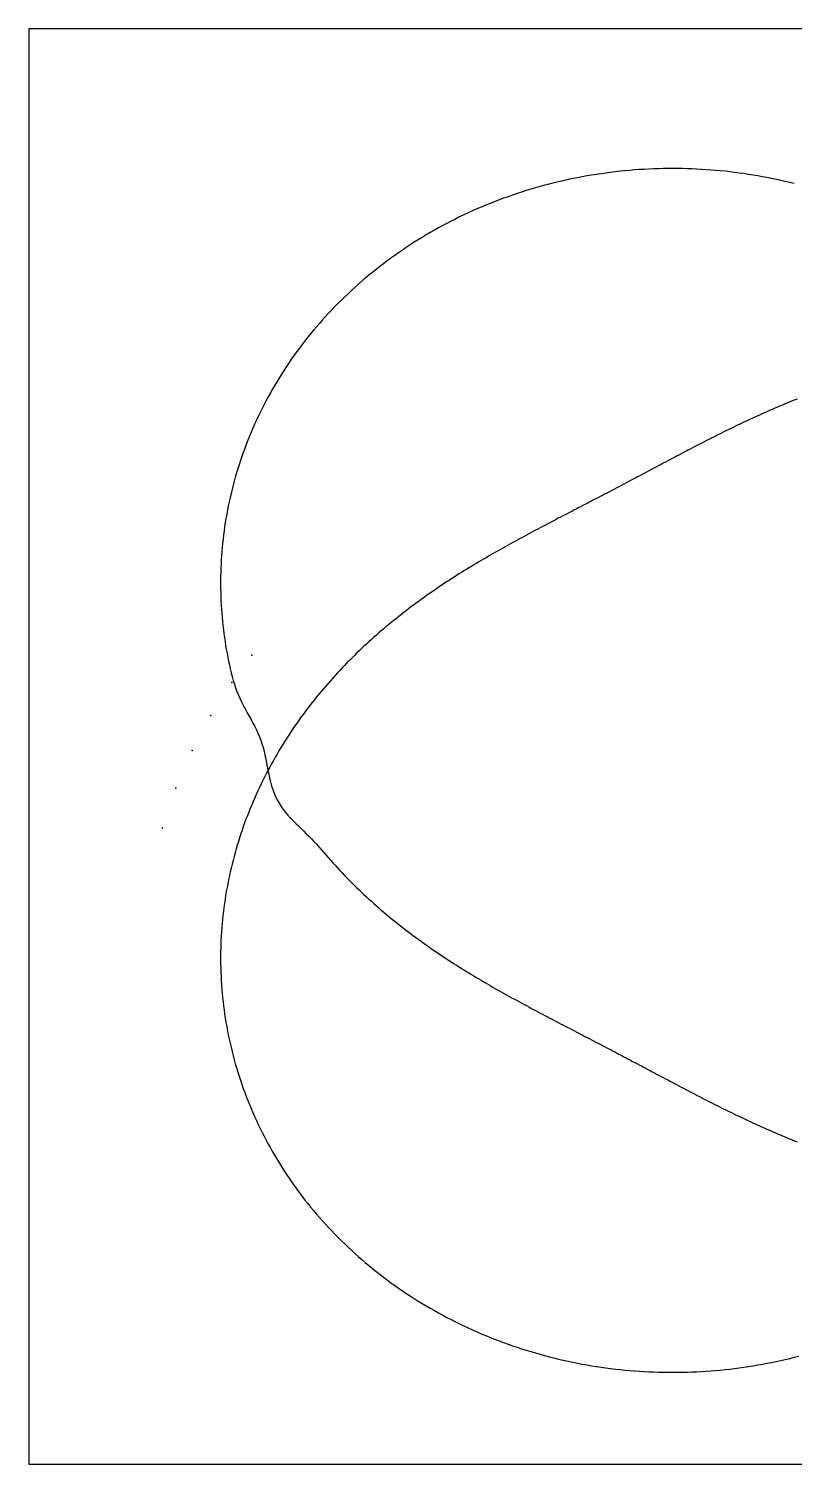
# Model space of a CAD drawing. Header units: millimetres. Extents: x 180000 to 500000, y 0 to 300000.
# Drawn here: x 180000 to 340000, y 0 to 300000 of the extents above; entities that cross this region are included whole.
import ezdxf

# ---------------------------------------------------------------- set-up
doc = ezdxf.new("R2010")
doc.units = ezdxf.units.MM
for name, color, linetype in [('CVS2_GUIDES', 2, 'Continuous'), ('FLOOR', 8, 'Continuous'), ('LOWER', 4, 'Continuous'), ('MIDDLE', 30, 'Continuous'), ('UPPER', 3, 'Continuous')]:
    doc.layers.add(name, color=color, linetype=linetype)

msp = doc.modelspace()

# ---------------------------------------------------------------- linework, layer by layer
at = {"layer": 'CVS2_GUIDES'}
for p in [(226660, 169070, 450), (222470, 163384, 450), (218095, 156507, 450), (214164, 149134, 450), (210765, 141295, 450), (207982, 133029, 450)]:
    msp.add_point(p, dxfattribs=at)
at = {"layer": 'FLOOR'}
msp.add_lwpolyline([(180000, 0), (500000, 0), (500000, 300000), (180000, 300000)], close=True, dxfattribs=at)
at = {"layer": 'LOWER'}
for p, q in [((331390, 269410, 2121), (330419, 269564, 2171)), ((332359, 269247, 2071), (331390, 269410, 2121)), ((333325, 269076, 2021), (332359, 269247, 2071)), ((334288, 268895, 1971), (333325, 269076, 2021)), ((335248, 268705, 1921), (334288, 268895, 1971)), ((336205, 268507, 1871), (335248, 268705, 1921)), ((337159, 268300, 1822), (336205, 268507, 1871)), ((338109, 268084, 1773), (337159, 268300, 1822)), ((339056, 267860, 1724), (338109, 268084, 1773)), ((340000, 267627, 1675), (339056, 267860, 1724)), ((269936, 186049, 2021), (269417, 185721, 1971)), ((270453, 186373, 2071), (269936, 186049, 2021)), ((270969, 186694, 2121), (270453, 186373, 2071)), ((265770, 183335, 1627), (265246, 182981, 1579)), ((266293, 183686, 1675), (265770, 183335, 1627)), ((266815, 184034, 1724), (266293, 183686, 1675)), ((267337, 184378, 1773), (266815, 184034, 1724)), ((267858, 184719, 1822), (267337, 184378, 1773)), ((268379, 185056, 1871), (267858, 184719, 1822)), ((268899, 185390, 1921), (268379, 185056, 1871)), ((269417, 185721, 1971), (268899, 185390, 1921)), ((261043, 180009, 1213), (260516, 179620, 1170)), ((261569, 180394, 1257), (261043, 180009, 1213)), ((262095, 180775, 1301), (261569, 180394, 1257)), ((262621, 181152, 1346), (262095, 180775, 1301)), ((263147, 181525, 1392), (262621, 181152, 1346)), ((263672, 181895, 1438), (263147, 181525, 1392)), ((264197, 182260, 1484), (263672, 181895, 1438)), ((264722, 182622, 1532), (264197, 182260, 1484)), ((265246, 182981, 1579), (264722, 182622, 1532)), ((257360, 177200, 927), (256834, 176781, 890)), ((257885, 177614, 966), (257360, 177200, 927)), ((258411, 178023, 1005), (257885, 177614, 966)), ((258937, 178429, 1045), (258411, 178023, 1005)), ((259464, 178830, 1086), (258937, 178429, 1045)), ((259990, 179227, 1127), (259464, 178830, 1086)), ((260516, 179620, 1170), (259990, 179227, 1127)), ((253693, 174179, 686), (253172, 173730, 656)), ((254215, 174624, 718), (253693, 174179, 686)), ((254738, 175065, 750), (254215, 174624, 718)), ((255261, 175500, 783), (254738, 175065, 750)), ((255785, 175932, 818), (255261, 175500, 783)), ((256310, 176359, 853), (255785, 175932, 818)), ((256834, 176781, 890), (256310, 176359, 853)), ((250582, 171412, 524), (250068, 170935, 502)), ((251098, 171885, 548), (250582, 171412, 524)), ((251615, 172353, 573), (251098, 171885, 548)), ((252133, 172817, 600), (251615, 172353, 573)), ((252652, 173276, 627), (252133, 172817, 600)), ((253172, 173730, 656), (252652, 173276, 627)), ((247517, 168474, 412), (247012, 167968, 398)), ((248024, 168976, 427), (247517, 168474, 412)), ((248532, 169473, 443), (248024, 168976, 427)), ((249043, 169965, 461), (248532, 169473, 443)), ((249554, 170452, 481), (249043, 169965, 461)), ((250068, 170935, 502), (249554, 170452, 481)), ((244515, 165360, 355), (244022, 164823, 352)), ((245010, 165891, 360), (244515, 165360, 355)), ((245507, 166418, 367), (245010, 165891, 360)), ((246007, 166939, 376), (245507, 166418, 367)), ((246508, 167456, 386), (246007, 166939, 376)), ((247012, 167968, 398), (246508, 167456, 386)), ((241595, 162065, 350), (241118, 161498, 350)), ((242075, 162627, 350), (241595, 162065, 350)), ((242558, 163184, 350), (242075, 162627, 350)), ((243043, 163735, 350), (242558, 163184, 350)), ((243532, 164282, 350), (243043, 163735, 350)), ((244022, 164823, 352), (243532, 164282, 350)), ((239238, 159181, 350), (238776, 158589, 350)), ((239703, 159768, 350), (239238, 159181, 350)), ((240172, 160350, 350), (239703, 159768, 350)), ((240643, 160927, 350), (240172, 160350, 350)), ((241118, 161498, 350), (240643, 160927, 350)), ((236963, 156169, 350), (236519, 155552, 350)), ((237411, 156782, 350), (236963, 156169, 350)), ((237863, 157389, 350), (237411, 156782, 350)), ((238318, 157991, 350), (237863, 157389, 350)), ((238776, 158589, 350), (238318, 157991, 350)), ((234782, 153032, 350), (234358, 152390, 350)), ((235210, 153670, 350), (234782, 153032, 350)), ((235643, 154302, 350), (235210, 153670, 350)), ((236079, 154930, 350), (235643, 154302, 350)), ((236519, 155552, 350), (236079, 154930, 350)), ((233112, 150433, 350), (232706, 149770, 350)), ((233523, 151090, 350), (233112, 150433, 350)), ((233938, 151742, 350), (233523, 151090, 350)), ((234358, 152390, 350), (233938, 151742, 350)), ((231130, 147073, 350), (230748, 146387, 350)), ((231516, 147755, 350), (231130, 147073, 350)), ((231908, 148432, 350), (231516, 147755, 350)), ((232305, 149103, 350), (231908, 148432, 350)), ((232706, 149770, 350), (232305, 149103, 350)), ((229634, 144300, 350), (229274, 143594, 350)), ((230000, 145000, 350), (229634, 144300, 350)), ((230371, 145696, 350), (230000, 145000, 350)), ((230748, 146387, 350), (230371, 145696, 350)), ((228226, 141452, 350), (227888, 140728, 350)), ((228569, 142170, 350), (228226, 141452, 350)), ((228919, 142885, 350), (228569, 142170, 350)), ((229274, 143594, 350), (228919, 142885, 350)), ((226911, 138532, 350), (226598, 137791, 350)), ((227231, 139268, 350), (226911, 138532, 350)), ((227556, 140001, 350), (227231, 139268, 350)), ((227888, 140728, 350), (227556, 140001, 350)), ((225695, 135543, 350), (225407, 134786, 350)), ((225990, 136297, 350), (225695, 135543, 350)), ((226290, 137046, 350), (225990, 136297, 350)), ((226598, 137791, 350), (226290, 137046, 350)), ((224584, 132489, 350), (224324, 131715, 350)), ((224852, 133258, 350), (224584, 132489, 350)), ((225126, 134024, 350), (224852, 133258, 350)), ((225407, 134786, 350), (225126, 134024, 350)), ((223584, 129372, 350), (223352, 128584, 350)), ((223823, 130157, 350), (223584, 129372, 350)), ((224070, 130938, 350), (223823, 130157, 350)), ((224324, 131715, 350), (224070, 130938, 350)), ((222699, 126197, 350), (222497, 125395, 350)), ((222909, 126996, 350), (222699, 126197, 350)), ((223127, 127791, 350), (222909, 126996, 350)), ((223352, 128584, 350), (223127, 127791, 350)), ((222115, 123780, 350), (221935, 122968, 350)), ((222302, 124589, 350), (222115, 123780, 350)), ((222497, 125395, 350), (222302, 124589, 350)), ((221445, 120514, 352), (221298, 119690, 355)), ((221601, 121335, 350), (221445, 120514, 352)), ((221764, 122153, 350), (221601, 121335, 350)), ((221935, 122968, 350), (221764, 122153, 350)), ((220905, 117201, 376), (220791, 116367, 386)), ((221028, 118034, 367), (220905, 117201, 376)), ((221159, 118863, 360), (221028, 118034, 367)), ((221298, 119690, 355), (221159, 118863, 360)), ((220587, 114690, 412), (220499, 113849, 427)), ((220685, 115530, 398), (220587, 114690, 412)), ((220791, 116367, 386), (220685, 115530, 398)), ((220284, 111311, 481), (220230, 110461, 502)), ((220347, 112159, 461), (220284, 111311, 481)), ((220419, 113005, 443), (220347, 112159, 461)), ((220499, 113849, 427), (220419, 113005, 443)), ((220149, 108755, 548), (220122, 107900, 573)), ((220185, 109609, 524), (220149, 108755, 548)), ((220230, 110461, 502), (220185, 109609, 524)), ((220104, 107043, 600), (220095, 106185, 627)), ((220095, 106185, 627), (220095, 105326, 656)), ((220095, 105326, 656), (220105, 104465, 686)), ((220122, 107900, 573), (220104, 107043, 600)), ((220105, 104465, 686), (220123, 103603, 718)), ((220123, 103603, 718), (220151, 102740, 750)), ((220151, 102740, 750), (220188, 101876, 783)), ((220188, 101876, 783), (220234, 101011, 818)), ((220234, 101011, 818), (220290, 100145, 853)), ((220290, 100145, 853), (220356, 99278, 890)), ((220356, 99278, 890), (220430, 98411, 927)), ((220430, 98411, 927), (220515, 97544, 966)), ((220515, 97544, 966), (220609, 96676, 1005)), ((220609, 96676, 1005), (220712, 95808, 1045)), ((220712, 95808, 1045), (220825, 94940, 1086)), ((220825, 94940, 1086), (220948, 94071, 1127)), ((220948, 94071, 1127), (221080, 93203, 1170)), ((221080, 93203, 1170), (221222, 92335, 1213)), ((221222, 92335, 1213), (221374, 91467, 1257)), ((221374, 91467, 1257), (221536, 90600, 1301)), ((221536, 90600, 1301), (221707, 89733, 1346)), ((221707, 89733, 1346), (221888, 88866, 1392)), ((221888, 88866, 1392), (222079, 88000, 1438)), ((222079, 88000, 1438), (222280, 87136, 1484)), ((222280, 87136, 1484), (222491, 86272, 1532)), ((222491, 86272, 1532), (222711, 85409, 1579)), ((222711, 85409, 1579), (222942, 84547, 1627)), ((222942, 84547, 1627), (223182, 83686, 1675)), ((223182, 83686, 1675), (223432, 82827, 1724)), ((223432, 82827, 1724), (223692, 81969, 1773)), ((223692, 81969, 1773), (223962, 81113, 1822)), ((223962, 81113, 1822), (224241, 80259, 1871)), ((224241, 80259, 1871), (224531, 79406, 1921)), ((224531, 79406, 1921), (224830, 78556, 1971)), ((224830, 78556, 1971), (225140, 77707, 2021)), ((225140, 77707, 2021), (225459, 76860, 2071)), ((225459, 76860, 2071), (225788, 76016, 2121)), ((225788, 76016, 2121), (226127, 75174, 2171)), ((334796, 69805, 2121), (335360, 69559, 2071)), ((335360, 69559, 2071), (335928, 69314, 2021)), ((335928, 69314, 2021), (336499, 69070, 1971)), ((336499, 69070, 1971), (337074, 68827, 1921)), ((337074, 68827, 1921), (337652, 68585, 1871)), ((337652, 68585, 1871), (338234, 68344, 1822)), ((338234, 68344, 1822), (338819, 68104, 1773)), ((338819, 68104, 1773), (339408, 67865, 1724)), ((339408, 67865, 1724), (340000, 67627, 1675)), ((340000, 67627, 1675), (340596, 67391, 1627))]:
    msp.add_line(p, q, dxfattribs=at)
at = {"layer": 'MIDDLE'}
for p, q in [((302614, 270093, 3440), (301618, 269973, 3476)), ((303612, 270203, 3404), (302614, 270093, 3440)), ((304610, 270304, 3366), (303612, 270203, 3404)), ((305609, 270395, 3328), (304610, 270304, 3366)), ((306609, 270476, 3288), (305609, 270395, 3328)), ((307608, 270547, 3248), (306609, 270476, 3288)), ((308609, 270609, 3207), (307608, 270547, 3248)), ((309609, 270661, 3165), (308609, 270609, 3207)), ((310609, 270704, 3123), (309609, 270661, 3165)), ((311609, 270737, 3080), (310609, 270704, 3123)), ((312609, 270760, 3036), (311609, 270737, 3080)), ((313608, 270774, 2991), (312609, 270760, 3036)), ((314607, 270778, 2946), (313608, 270774, 2991)), ((315605, 270773, 2900), (314607, 270778, 2946)), ((316603, 270758, 2854), (315605, 270773, 2900)), ((317599, 270733, 2807), (316603, 270758, 2854)), ((318595, 270699, 2760), (317599, 270733, 2807)), ((319589, 270656, 2713), (318595, 270699, 2760)), ((320582, 270603, 2665), (319589, 270656, 2713)), ((321574, 270541, 2616), (320582, 270603, 2665)), ((322564, 270469, 2568), (321574, 270541, 2616)), ((323553, 270388, 2519), (322564, 270469, 2568)), ((324540, 270298, 2469), (323553, 270388, 2519)), ((325525, 270199, 2420), (324540, 270298, 2469)), ((326508, 270090, 2370), (325525, 270199, 2420)), ((327489, 269972, 2321), (326508, 270090, 2370)), ((286860, 267014, 3871), (285895, 266740, 3886)), ((287828, 267278, 3854), (286860, 267014, 3871)), ((288799, 267533, 3835), (287828, 267278, 3854)), ((289773, 267779, 3815), (288799, 267533, 3835)), ((290749, 268015, 3794), (289773, 267779, 3815)), ((291727, 268241, 3772), (290749, 268015, 3794)), ((292708, 268458, 3747), (291727, 268241, 3772)), ((293691, 268665, 3722), (292708, 268458, 3747)), ((294676, 268862, 3696), (293691, 268665, 3722)), ((295663, 269050, 3668), (294676, 268862, 3696)), ((296652, 269228, 3639), (295663, 269050, 3668)), ((297642, 269396, 3608), (296652, 269228, 3639)), ((298634, 269555, 3577), (297642, 269396, 3608)), ((299627, 269704, 3544), (298634, 269555, 3577)), ((300622, 269843, 3511), (299627, 269704, 3544)), ((301618, 269973, 3476), (300622, 269843, 3511)), ((328468, 269846, 2271), (327489, 269972, 2321)), ((329445, 269710, 2221), (328468, 269846, 2271)), ((330419, 269564, 2171), (329445, 269710, 2221)), ((278295, 264209, 3950), (277362, 263851, 3950)), ((279232, 264558, 3948), (278295, 264209, 3950)), ((280173, 264898, 3944), (279232, 264558, 3948)), ((281118, 265228, 3939), (280173, 264898, 3944)), ((282067, 265549, 3931), (281118, 265228, 3939)), ((283019, 265861, 3922), (282067, 265549, 3931)), ((283974, 266163, 3912), (283019, 265861, 3922)), ((284933, 266456, 3900), (283974, 266163, 3912)), ((285895, 266740, 3886), (284933, 266456, 3900)), ((270954, 261089, 3950), (270058, 260659, 3950)), ((271855, 261510, 3950), (270954, 261089, 3950)), ((272762, 261923, 3950), (271855, 261510, 3950)), ((273673, 262327, 3950), (272762, 261923, 3950)), ((274588, 262721, 3950), (273673, 262327, 3950)), ((275508, 263107, 3950), (274588, 262721, 3950)), ((276433, 263483, 3950), (275508, 263107, 3950)), ((277362, 263851, 3950), (276433, 263483, 3950)), ((265655, 258377, 3950), (264791, 257895, 3950)), ((266525, 258850, 3950), (265655, 258377, 3950)), ((267400, 259315, 3950), (266525, 258850, 3950)), ((268281, 259772, 3950), (267400, 259315, 3950)), ((269167, 260220, 3950), (268281, 259772, 3950)), ((270058, 260659, 3950), (269167, 260220, 3950)), ((260561, 255359, 3950), (259734, 254827, 3950)), ((261395, 255883, 3950), (260561, 255359, 3950)), ((262235, 256398, 3950), (261395, 255883, 3950)), ((263081, 256905, 3950), (262235, 256398, 3950)), ((263933, 257404, 3950), (263081, 256905, 3950)), ((264791, 257895, 3950), (263933, 257404, 3950)), ((255696, 252050, 3956), (254908, 251472, 3961)), ((256490, 252621, 3952), (255696, 252050, 3956)), ((257291, 253184, 3950), (256490, 252621, 3952)), ((258099, 253740, 3950), (257291, 253184, 3950)), ((258913, 254288, 3950), (258099, 253740, 3950)), ((259734, 254827, 3950), (258913, 254288, 3950)), ((251831, 249082, 4000), (251080, 248466, 4014)), ((252589, 249690, 3988), (251831, 249082, 4000)), ((253355, 250292, 3978), (252589, 249690, 3988)), ((254128, 250885, 3969), (253355, 250292, 3978)), ((254908, 251472, 3961), (254128, 250885, 3969)), ((248872, 246577, 4065), (248151, 245933, 4085)), ((249600, 247214, 4046), (248872, 246577, 4065)), ((250336, 247844, 4029), (249600, 247214, 4046)), ((251080, 248466, 4014), (250336, 247844, 4029)), ((245348, 243291, 4178), (244667, 242614, 4204)), ((246037, 243962, 4153), (245348, 243291, 4178)), ((246733, 244625, 4128), (246037, 243962, 4153)), ((247438, 245283, 4106), (246733, 244625, 4128)), ((248151, 245933, 4085), (247438, 245283, 4106)), ((242675, 240546, 4292), (242028, 239845, 4323)), ((243331, 241242, 4261), (242675, 240546, 4292)), ((243995, 241931, 4232), (243331, 241242, 4261)), ((244667, 242614, 4204), (243995, 241931, 4232)), ((240138, 237705, 4424), (239526, 236980, 4460)), ((240760, 238424, 4389), (240138, 237705, 4424)), ((241390, 239137, 4356), (240760, 238424, 4389)), ((242028, 239845, 4323), (241390, 239137, 4356)), ((237164, 234027, 4612), (236596, 233275, 4652)), ((237741, 234773, 4572), (237164, 234027, 4612)), ((238327, 235514, 4534), (237741, 234773, 4572)), ((238922, 236250, 4496), (238327, 235514, 4534)), ((239526, 236980, 4460), (238922, 236250, 4496)), ((235487, 231758, 4735), (234946, 230991, 4777)), ((236037, 232519, 4693), (235487, 231758, 4735)), ((236596, 233275, 4652), (236037, 232519, 4693)), ((233380, 228665, 4909), (232877, 227881, 4954)), ((233893, 229445, 4864), (233380, 228665, 4909)), ((234415, 230221, 4820), (233893, 229445, 4864)), ((234946, 230991, 4777), (234415, 230221, 4820)), ((231423, 225503, 5093), (230958, 224702, 5140)), ((231898, 226299, 5046), (231423, 225503, 5093)), ((232383, 227092, 5000), (231898, 226299, 5046)), ((232877, 227881, 4954), (232383, 227092, 5000)), ((229619, 222277, 5284), (229192, 221462, 5332)), ((230056, 223089, 5235), (229619, 222277, 5284)), ((230502, 223897, 5187), (230056, 223089, 5235)), ((230958, 224702, 5140), (230502, 223897, 5187)), ((228367, 219821, 5431), (227969, 218995, 5480)), ((228775, 220643, 5381), (228367, 219821, 5431)), ((229192, 221462, 5332), (228775, 220643, 5381)), ((332572, 219204, 5579), (332023, 218955, 5530)), ((333123, 219453, 5629), (332572, 219204, 5579)), ((333677, 219701, 5679), (333123, 219453, 5629)), ((334235, 219948, 5729), (333677, 219701, 5679)), ((226835, 216502, 5629), (226476, 215665, 5679)), ((227203, 217336, 5579), (226835, 216502, 5629)), ((227581, 218167, 5530), (227203, 217336, 5579)), ((227969, 218995, 5480), (227581, 218167, 5530)), ((326192, 216189, 5000), (325679, 215936, 4954)), ((326708, 216442, 5046), (326192, 216189, 5000)), ((327227, 216694, 5093), (326708, 216442, 5046)), ((327748, 216946, 5140), (327227, 216694, 5093)), ((328273, 217199, 5187), (327748, 216946, 5140)), ((328800, 217451, 5235), (328273, 217199, 5187)), ((329329, 217702, 5284), (328800, 217451, 5235)), ((329862, 217954, 5332), (329329, 217702, 5284)), ((330398, 218205, 5381), (329862, 217954, 5332)), ((330937, 218455, 5431), (330398, 218205, 5381)), ((331479, 218705, 5480), (330937, 218455, 5431)), ((332023, 218955, 5530), (331479, 218705, 5480)), ((226127, 214826, 5729), (225788, 213984, 5779)), ((226476, 215665, 5679), (226127, 214826, 5729)), ((320190, 213161, 4496), (319704, 212910, 4460)), ((320678, 213413, 4534), (320190, 213161, 4496)), ((321168, 213664, 4572), (320678, 213413, 4534)), ((321660, 213916, 4612), (321168, 213664, 4572)), ((322154, 214168, 4652), (321660, 213916, 4612)), ((322651, 214421, 4693), (322154, 214168, 4652)), ((323150, 214673, 4735), (322651, 214421, 4693)), ((323651, 214926, 4777), (323150, 214673, 4735)), ((324154, 215178, 4820), (323651, 214926, 4777)), ((324660, 215431, 4864), (324154, 215178, 4820)), ((325168, 215684, 4909), (324660, 215431, 4864)), ((325679, 215936, 4954), (325168, 215684, 4909)), ((314473, 210170, 4128), (314007, 209924, 4106)), ((314941, 210418, 4153), (314473, 210170, 4128)), ((315410, 210665, 4178), (314941, 210418, 4153)), ((315881, 210913, 4204), (315410, 210665, 4178)), ((316353, 211161, 4232), (315881, 210913, 4204)), ((316827, 211410, 4261), (316353, 211161, 4232)), ((317302, 211659, 4292), (316827, 211410, 4261)), ((317779, 211909, 4323), (317302, 211659, 4292)), ((318258, 212159, 4356), (317779, 211909, 4323)), ((318738, 212409, 4389), (318258, 212159, 4356)), ((319220, 212659, 4424), (318738, 212409, 4389)), ((319704, 212910, 4460), (319220, 212659, 4424)), ((308944, 207239, 3956), (308488, 206998, 3952)), ((309400, 207481, 3961), (308944, 207239, 3956)), ((309857, 207723, 3969), (309400, 207481, 3961)), ((310314, 207966, 3978), (309857, 207723, 3969)), ((310772, 208209, 3988), (310314, 207966, 3978)), ((311231, 208453, 4000), (310772, 208209, 3988)), ((311691, 208697, 4014), (311231, 208453, 4000)), ((312152, 208941, 4029), (311691, 208697, 4014)), ((312614, 209186, 4046), (312152, 208941, 4029)), ((313077, 209432, 4065), (312614, 209186, 4046)), ((313541, 209677, 4085), (313077, 209432, 4065)), ((314007, 209924, 4106), (313541, 209677, 4085)), ((303052, 204127, 3950), (302600, 203890, 3950)), ((303504, 204365, 3950), (303052, 204127, 3950)), ((303956, 204603, 3950), (303504, 204365, 3950)), ((304409, 204841, 3950), (303956, 204603, 3950)), ((304861, 205079, 3950), (304409, 204841, 3950)), ((305313, 205318, 3950), (304861, 205079, 3950)), ((305766, 205557, 3950), (305313, 205318, 3950)), ((306219, 205796, 3950), (305766, 205557, 3950)), ((306672, 206036, 3950), (306219, 205796, 3950)), ((307125, 206276, 3950), (306672, 206036, 3950)), ((307579, 206516, 3950), (307125, 206276, 3950)), ((308034, 206757, 3950), (307579, 206516, 3950)), ((308488, 206998, 3952), (308034, 206757, 3950)), ((297152, 201045, 3950), (296695, 200808, 3948)), ((297609, 201283, 3950), (297152, 201045, 3950)), ((298065, 201520, 3950), (297609, 201283, 3950)), ((298520, 201757, 3950), (298065, 201520, 3950)), ((298975, 201994, 3950), (298520, 201757, 3950)), ((299429, 202231, 3950), (298975, 201994, 3950)), ((299883, 202468, 3950), (299429, 202231, 3950)), ((300336, 202704, 3950), (299883, 202468, 3950)), ((300790, 202941, 3950), (300336, 202704, 3950)), ((301243, 203178, 3950), (300790, 202941, 3950)), ((301695, 203415, 3950), (301243, 203178, 3950)), ((302148, 203652, 3950), (301695, 203415, 3950)), ((302600, 203890, 3950), (302148, 203652, 3950)), ((291616, 198170, 3815), (291149, 197926, 3794)), ((292082, 198412, 3835), (291616, 198170, 3815)), ((292547, 198654, 3854), (292082, 198412, 3835)), ((293012, 198895, 3871), (292547, 198654, 3854)), ((293475, 199136, 3886), (293012, 198895, 3871)), ((293937, 199376, 3900), (293475, 199136, 3886)), ((294399, 199616, 3912), (293937, 199376, 3900)), ((294860, 199855, 3922), (294399, 199616, 3912)), ((295320, 200093, 3931), (294860, 199855, 3922)), ((295779, 200332, 3939), (295320, 200093, 3931)), ((296237, 200570, 3944), (295779, 200332, 3939)), ((296695, 200808, 3948), (296237, 200570, 3944)), ((285936, 195190, 3476), (285455, 194934, 3440)), ((286415, 195444, 3511), (285936, 195190, 3476)), ((286894, 195697, 3544), (286415, 195444, 3511)), ((287371, 195949, 3577), (286894, 195697, 3544)), ((287847, 196200, 3608), (287371, 195949, 3577)), ((288322, 196449, 3639), (287847, 196200, 3608)), ((288796, 196698, 3668), (288322, 196449, 3639)), ((289269, 196945, 3696), (288796, 196698, 3668)), ((289740, 197192, 3722), (289269, 196945, 3696)), ((290211, 197438, 3747), (289740, 197192, 3722)), ((290680, 197682, 3772), (290211, 197438, 3747)), ((291149, 197926, 3794), (290680, 197682, 3772)), ((280081, 192019, 2991), (279585, 191743, 2946)), ((280576, 192293, 3036), (280081, 192019, 2991)), ((281069, 192565, 3080), (280576, 192293, 3036)), ((281562, 192835, 3123), (281069, 192565, 3080)), ((282053, 193103, 3165), (281562, 192835, 3123)), ((282543, 193369, 3207), (282053, 193103, 3165)), ((283031, 193634, 3248), (282543, 193369, 3207)), ((283518, 193897, 3288), (283031, 193634, 3248)), ((284004, 194159, 3328), (283518, 193897, 3288)), ((284489, 194419, 3366), (284004, 194159, 3328)), ((284972, 194677, 3404), (284489, 194419, 3366)), ((285455, 194934, 3440), (284972, 194677, 3404)), ((275064, 189162, 2519), (274556, 188863, 2469)), ((275571, 189458, 2568), (275064, 189162, 2519)), ((276077, 189752, 2616), (275571, 189458, 2568)), ((276582, 190043, 2665), (276077, 189752, 2616)), ((277085, 190332, 2713), (276582, 190043, 2665)), ((277588, 190619, 2760), (277085, 190332, 2713)), ((278089, 190903, 2807), (277588, 190619, 2760)), ((278589, 191185, 2854), (278089, 190903, 2807)), ((279087, 191465, 2900), (278589, 191185, 2854)), ((279585, 191743, 2946), (279087, 191465, 2900)), ((271485, 187013, 2171), (270969, 186694, 2121)), ((271999, 187328, 2221), (271485, 187013, 2171)), ((272513, 187641, 2271), (271999, 187328, 2221)), ((273025, 187951, 2321), (272513, 187641, 2271)), ((273536, 188257, 2370), (273025, 187951, 2321)), ((274047, 188562, 2420), (273536, 188257, 2370)), ((274556, 188863, 2469), (274047, 188562, 2420)), ((271485, 102987, 5729), (271999, 102672, 5679)), ((271999, 102672, 5679), (272513, 102359, 5629)), ((272513, 102359, 5629), (273025, 102049, 5579)), ((273025, 102049, 5579), (273536, 101743, 5530)), ((273536, 101743, 5530), (274047, 101438, 5480)), ((274047, 101438, 5480), (274556, 101137, 5431)), ((274556, 101137, 5431), (275064, 100838, 5381)), ((275064, 100838, 5381), (275571, 100542, 5332)), ((275571, 100542, 5332), (276077, 100248, 5284)), ((276077, 100248, 5284), (276582, 99957, 5235)), ((276582, 99957, 5235), (277085, 99668, 5187)), ((277085, 99668, 5187), (277588, 99381, 5140)), ((277588, 99381, 5140), (278089, 99097, 5093)), ((278089, 99097, 5093), (278589, 98815, 5046)), ((278589, 98815, 5046), (279087, 98535, 5000)), ((279087, 98535, 5000), (279585, 98257, 4954)), ((279585, 98257, 4954), (280081, 97981, 4909)), ((280081, 97981, 4909), (280576, 97707, 4864)), ((280576, 97707, 4864), (281069, 97435, 4820)), ((281069, 97435, 4820), (281562, 97165, 4777)), ((281562, 97165, 4777), (282053, 96897, 4735)), ((282053, 96897, 4735), (282543, 96631, 4693)), ((282543, 96631, 4693), (283031, 96366, 4652)), ((283031, 96366, 4652), (283518, 96103, 4612)), ((283518, 96103, 4612), (284004, 95841, 4572)), ((284004, 95841, 4572), (284489, 95581, 4534)), ((284489, 95581, 4534), (284972, 95323, 4496)), ((284972, 95323, 4496), (285455, 95066, 4460)), ((285455, 95066, 4460), (285936, 94810, 4424)), ((285936, 94810, 4424), (286415, 94556, 4389)), ((286415, 94556, 4389), (286894, 94303, 4356)), ((286894, 94303, 4356), (287371, 94051, 4323)), ((287371, 94051, 4323), (287847, 93800, 4292)), ((287847, 93800, 4292), (288322, 93551, 4261)), ((288322, 93551, 4261), (288796, 93302, 4232)), ((288796, 93302, 4232), (289269, 93055, 4204)), ((289269, 93055, 4204), (289740, 92808, 4178)), ((289740, 92808, 4178), (290211, 92562, 4153)), ((290211, 92562, 4153), (290680, 92318, 4128)), ((290680, 92318, 4128), (291149, 92074, 4106)), ((291149, 92074, 4106), (291616, 91830, 4085)), ((291616, 91830, 4085), (292082, 91588, 4065)), ((292082, 91588, 4065), (292547, 91346, 4046)), ((292547, 91346, 4046), (293012, 91105, 4029)), ((293012, 91105, 4029), (293475, 90864, 4014)), ((293475, 90864, 4014), (293937, 90624, 4000)), ((293937, 90624, 4000), (294399, 90384, 3988)), ((294399, 90384, 3988), (294860, 90145, 3978)), ((294860, 90145, 3978), (295320, 89907, 3969)), ((295320, 89907, 3969), (295779, 89668, 3961)), ((295779, 89668, 3961), (296237, 89430, 3956)), ((296237, 89430, 3956), (296695, 89192, 3952)), ((296695, 89192, 3952), (297152, 88955, 3950)), ((297152, 88955, 3950), (297609, 88717, 3950)), ((297609, 88717, 3950), (298065, 88480, 3950)), ((298065, 88480, 3950), (298520, 88243, 3950)), ((298520, 88243, 3950), (298975, 88006, 3950)), ((298975, 88006, 3950), (299429, 87769, 3950)), ((299429, 87769, 3950), (299883, 87532, 3950)), ((299883, 87532, 3950), (300336, 87296, 3950)), ((300336, 87296, 3950), (300790, 87059, 3950)), ((300790, 87059, 3950), (301243, 86822, 3950)), ((301243, 86822, 3950), (301695, 86585, 3950)), ((301695, 86585, 3950), (302148, 86348, 3950)), ((302148, 86348, 3950), (302600, 86110, 3950)), ((302600, 86110, 3950), (303052, 85873, 3950)), ((303052, 85873, 3950), (303504, 85635, 3950)), ((303504, 85635, 3950), (303956, 85397, 3950)), ((303956, 85397, 3950), (304409, 85159, 3950)), ((304409, 85159, 3950), (304861, 84921, 3950)), ((304861, 84921, 3950), (305313, 84682, 3950)), ((305313, 84682, 3950), (305766, 84443, 3950)), ((305766, 84443, 3950), (306219, 84204, 3950)), ((306219, 84204, 3950), (306672, 83964, 3950)), ((306672, 83964, 3950), (307125, 83724, 3950)), ((307125, 83724, 3950), (307579, 83484, 3950)), ((307579, 83484, 3950), (308034, 83243, 3950)), ((308034, 83243, 3950), (308488, 83002, 3948)), ((308488, 83002, 3948), (308944, 82761, 3944)), ((308944, 82761, 3944), (309400, 82519, 3939)), ((309400, 82519, 3939), (309857, 82277, 3931)), ((309857, 82277, 3931), (310314, 82034, 3922)), ((310314, 82034, 3922), (310772, 81791, 3912)), ((310772, 81791, 3912), (311231, 81547, 3900)), ((311231, 81547, 3900), (311691, 81303, 3886)), ((311691, 81303, 3886), (312152, 81059, 3871)), ((312152, 81059, 3871), (312614, 80814, 3854)), ((312614, 80814, 3854), (313077, 80568, 3835)), ((313077, 80568, 3835), (313541, 80323, 3815)), ((313541, 80323, 3815), (314007, 80076, 3794)), ((314007, 80076, 3794), (314473, 79830, 3772)), ((314473, 79830, 3772), (314941, 79582, 3747)), ((314941, 79582, 3747), (315410, 79335, 3722)), ((315410, 79335, 3722), (315881, 79087, 3696)), ((315881, 79087, 3696), (316353, 78839, 3668)), ((316353, 78839, 3668), (316827, 78590, 3639)), ((316827, 78590, 3639), (317302, 78341, 3608)), ((317302, 78341, 3608), (317779, 78091, 3577)), ((317779, 78091, 3577), (318258, 77841, 3544)), ((226127, 75174, 2171), (226476, 74335, 2221)), ((318258, 77841, 3544), (318738, 77591, 3511)), ((318738, 77591, 3511), (319220, 77341, 3476)), ((319220, 77341, 3476), (319704, 77090, 3440)), ((319704, 77090, 3440), (320190, 76839, 3404)), ((320190, 76839, 3404), (320678, 76587, 3366)), ((320678, 76587, 3366), (321168, 76336, 3328)), ((321168, 76336, 3328), (321660, 76084, 3288)), ((321660, 76084, 3288), (322154, 75832, 3248)), ((322154, 75832, 3248), (322651, 75579, 3207)), ((322651, 75579, 3207), (323150, 75327, 3165)), ((323150, 75327, 3165), (323651, 75074, 3123)), ((323651, 75074, 3123), (324154, 74822, 3080)), ((226476, 74335, 2221), (226835, 73498, 2271)), ((226835, 73498, 2271), (227203, 72664, 2321)), ((227203, 72664, 2321), (227581, 71833, 2370)), ((324154, 74822, 3080), (324660, 74569, 3036)), ((324660, 74569, 3036), (325168, 74316, 2991)), ((325168, 74316, 2991), (325679, 74064, 2946)), ((325679, 74064, 2946), (326192, 73811, 2900)), ((326192, 73811, 2900), (326708, 73558, 2854)), ((326708, 73558, 2854), (327227, 73306, 2807)), ((327227, 73306, 2807), (327748, 73054, 2760)), ((327748, 73054, 2760), (328273, 72801, 2713)), ((328273, 72801, 2713), (328800, 72549, 2665)), ((328800, 72549, 2665), (329329, 72298, 2616)), ((329329, 72298, 2616), (329862, 72046, 2568)), ((329862, 72046, 2568), (330398, 71795, 2519)), ((227581, 71833, 2370), (227969, 71005, 2420)), ((227969, 71005, 2420), (228367, 70179, 2469)), ((228367, 70179, 2469), (228775, 69357, 2519)), ((228775, 69357, 2519), (229192, 68538, 2568)), ((330398, 71795, 2519), (330937, 71545, 2469)), ((330937, 71545, 2469), (331479, 71295, 2420)), ((331479, 71295, 2420), (332023, 71045, 2370)), ((332023, 71045, 2370), (332572, 70796, 2321)), ((332572, 70796, 2321), (333123, 70547, 2271)), ((333123, 70547, 2271), (333677, 70299, 2221)), ((333677, 70299, 2221), (334235, 70052, 2171)), ((334235, 70052, 2171), (334796, 69805, 2121)), ((229192, 68538, 2568), (229619, 67723, 2616)), ((229619, 67723, 2616), (230056, 66911, 2665)), ((230056, 66911, 2665), (230502, 66103, 2713)), ((230502, 66103, 2713), (230958, 65298, 2760)), ((230958, 65298, 2760), (231423, 64497, 2807)), ((231423, 64497, 2807), (231898, 63701, 2854)), ((231898, 63701, 2854), (232383, 62908, 2900)), ((232383, 62908, 2900), (232877, 62119, 2946)), ((232877, 62119, 2946), (233380, 61335, 2991)), ((233380, 61335, 2991), (233893, 60555, 3036)), ((233893, 60555, 3036), (234415, 59779, 3080)), ((234415, 59779, 3080), (234946, 59009, 3123)), ((234946, 59009, 3123), (235487, 58242, 3165)), ((235487, 58242, 3165), (236037, 57481, 3207)), ((236037, 57481, 3207), (236596, 56725, 3248)), ((236596, 56725, 3248), (237164, 55973, 3288)), ((237164, 55973, 3288), (237741, 55227, 3328)), ((237741, 55227, 3328), (238327, 54486, 3366)), ((238327, 54486, 3366), (238922, 53750, 3404)), ((238922, 53750, 3404), (239526, 53020, 3440)), ((239526, 53020, 3440), (240138, 52295, 3476)), ((240138, 52295, 3476), (240760, 51576, 3511)), ((240760, 51576, 3511), (241390, 50863, 3544)), ((241390, 50863, 3544), (242028, 50155, 3577)), ((242028, 50155, 3577), (242675, 49454, 3608)), ((242675, 49454, 3608), (243331, 48758, 3639)), ((243331, 48758, 3639), (243995, 48069, 3668)), ((243995, 48069, 3668), (244667, 47386, 3696)), ((244667, 47386, 3696), (245348, 46709, 3722)), ((245348, 46709, 3722), (246037, 46038, 3747)), ((246037, 46038, 3747), (246733, 45375, 3772)), ((246733, 45375, 3772), (247438, 44717, 3794)), ((247438, 44717, 3794), (248151, 44067, 3815)), ((248151, 44067, 3815), (248872, 43423, 3835)), ((248872, 43423, 3835), (249600, 42786, 3854)), ((249600, 42786, 3854), (250336, 42156, 3871)), ((250336, 42156, 3871), (251080, 41534, 3886)), ((251080, 41534, 3886), (251831, 40918, 3900)), ((251831, 40918, 3900), (252589, 40310, 3912)), ((252589, 40310, 3912), (253355, 39708, 3922)), ((253355, 39708, 3922), (254128, 39115, 3931)), ((254128, 39115, 3931), (254908, 38528, 3939)), ((254908, 38528, 3939), (255696, 37950, 3944)), ((255696, 37950, 3944), (256490, 37379, 3948)), ((256490, 37379, 3948), (257291, 36816, 3950)), ((257291, 36816, 3950), (258099, 36260, 3950)), ((258099, 36260, 3950), (258913, 35712, 3950)), ((258913, 35712, 3950), (259734, 35173, 3950)), ((259734, 35173, 3950), (260561, 34641, 3950)), ((260561, 34641, 3950), (261395, 34117, 3950)), ((261395, 34117, 3950), (262235, 33602, 3950)), ((262235, 33602, 3950), (263081, 33095, 3950)), ((263081, 33095, 3950), (263933, 32596, 3950)), ((263933, 32596, 3950), (264791, 32105, 3950)), ((264791, 32105, 3950), (265655, 31623, 3950)), ((265655, 31623, 3950), (266525, 31150, 3950)), ((266525, 31150, 3950), (267400, 30685, 3950)), ((267400, 30685, 3950), (268281, 30228, 3950)), ((268281, 30228, 3950), (269167, 29780, 3950)), ((269167, 29780, 3950), (270058, 29341, 3950)), ((270058, 29341, 3950), (270954, 28911, 3950)), ((270954, 28911, 3950), (271855, 28490, 3950)), ((271855, 28490, 3950), (272762, 28077, 3950)), ((272762, 28077, 3950), (273673, 27673, 3950)), ((273673, 27673, 3950), (274588, 27279, 3950)), ((274588, 27279, 3950), (275508, 26893, 3950)), ((275508, 26893, 3950), (276433, 26517, 3950)), ((276433, 26517, 3950), (277362, 26149, 3950)), ((277362, 26149, 3950), (278295, 25791, 3950)), ((278295, 25791, 3950), (279232, 25442, 3952)), ((279232, 25442, 3952), (280173, 25102, 3956)), ((280173, 25102, 3956), (281118, 24772, 3961)), ((281118, 24772, 3961), (282067, 24451, 3969)), ((282067, 24451, 3969), (283019, 24139, 3978)), ((283019, 24139, 3978), (283974, 23837, 3988)), ((283974, 23837, 3988), (284933, 23544, 4000)), ((284933, 23544, 4000), (285895, 23260, 4014)), ((285895, 23260, 4014), (286860, 22986, 4029)), ((286860, 22986, 4029), (287828, 22722, 4046)), ((287828, 22722, 4046), (288799, 22467, 4065)), ((288799, 22467, 4065), (289773, 22221, 4085)), ((289773, 22221, 4085), (290749, 21985, 4106)), ((290749, 21985, 4106), (291727, 21759, 4128)), ((291727, 21759, 4128), (292708, 21542, 4153)), ((292708, 21542, 4153), (293691, 21335, 4178)), ((293691, 21335, 4178), (294676, 21138, 4204)), ((294676, 21138, 4204), (295663, 20950, 4232)), ((295663, 20950, 4232), (296652, 20772, 4261)), ((296652, 20772, 4261), (297642, 20604, 4292)), ((297642, 20604, 4292), (298634, 20445, 4323)), ((298634, 20445, 4323), (299627, 20296, 4356)), ((299627, 20296, 4356), (300622, 20157, 4389)), ((300622, 20157, 4389), (301618, 20027, 4424)), ((301618, 20027, 4424), (302614, 19907, 4460)), ((302614, 19907, 4460), (303612, 19797, 4496)), ((303612, 19797, 4496), (304610, 19696, 4534)), ((304610, 19696, 4534), (305609, 19605, 4572)), ((305609, 19605, 4572), (306609, 19524, 4612)), ((306609, 19524, 4612), (307608, 19453, 4652)), ((307608, 19453, 4652), (308609, 19391, 4693)), ((308609, 19391, 4693), (309609, 19339, 4735)), ((309609, 19339, 4735), (310609, 19296, 4777)), ((310609, 19296, 4777), (311609, 19263, 4820)), ((311609, 19263, 4820), (312609, 19240, 4864)), ((312609, 19240, 4864), (313608, 19226, 4909)), ((313608, 19226, 4909), (314607, 19222, 4954)), ((314607, 19222, 4954), (315605, 19227, 5000)), ((315605, 19227, 5000), (316603, 19242, 5046)), ((316603, 19242, 5046), (317599, 19267, 5093)), ((317599, 19267, 5093), (318595, 19301, 5140)), ((318595, 19301, 5140), (319589, 19344, 5187)), ((319589, 19344, 5187), (320582, 19397, 5235)), ((320582, 19397, 5235), (321574, 19459, 5284)), ((321574, 19459, 5284), (322564, 19531, 5332)), ((322564, 19531, 5332), (323553, 19612, 5381)), ((323553, 19612, 5381), (324540, 19702, 5431)), ((324540, 19702, 5431), (325525, 19801, 5480)), ((325525, 19801, 5480), (326508, 19910, 5530)), ((326508, 19910, 5530), (327489, 20028, 5579)), ((327489, 20028, 5579), (328468, 20154, 5629)), ((328468, 20154, 5629), (329445, 20290, 5679)), ((329445, 20290, 5679), (330419, 20436, 5729)), ((330419, 20436, 5729), (331390, 20590, 5779))]:
    msp.add_line(p, q, dxfattribs=at)
at = {"layer": 'UPPER'}
for p, q in [((339408, 222135, 6176), (338819, 221896, 6127)), ((340000, 222373, 6225), (339408, 222135, 6176)), ((340596, 222609, 6273), (340000, 222373, 6225)), ((334796, 220195, 5779), (334235, 219948, 5729)), ((335360, 220441, 5829), (334796, 220195, 5779)), ((335928, 220686, 5879), (335360, 220441, 5829)), ((336499, 220930, 5929), (335928, 220686, 5879)), ((337074, 221173, 5979), (336499, 220930, 5929)), ((337652, 221415, 6029), (337074, 221173, 5979)), ((338234, 221656, 6078), (337652, 221415, 6029)), ((338819, 221896, 6127), (338234, 221656, 6078)), ((225459, 213140, 5829), (225140, 212293, 5879)), ((225788, 213984, 5779), (225459, 213140, 5829)), ((224531, 210594, 5979), (224241, 209741, 6029)), ((224830, 211444, 5929), (224531, 210594, 5979)), ((225140, 212293, 5879), (224830, 211444, 5929)), ((223432, 207173, 6176), (223182, 206314, 6225)), ((223692, 208031, 6127), (223432, 207173, 6176)), ((223962, 208887, 6078), (223692, 208031, 6127)), ((224241, 209741, 6029), (223962, 208887, 6078)), ((222711, 204591, 6321), (222491, 203728, 6368)), ((222942, 205453, 6273), (222711, 204591, 6321)), ((223182, 206314, 6225), (222942, 205453, 6273)), ((221888, 201134, 6508), (221707, 200267, 6554)), ((222079, 202000, 6462), (221888, 201134, 6508)), ((222280, 202864, 6416), (222079, 202000, 6462)), ((222491, 203728, 6368), (222280, 202864, 6416)), ((221374, 198533, 6643), (221222, 197665, 6687)), ((221536, 199400, 6599), (221374, 198533, 6643)), ((221707, 200267, 6554), (221536, 199400, 6599)), ((220825, 195060, 6814), (220712, 194192, 6855)), ((220948, 195929, 6773), (220825, 195060, 6814)), ((221080, 196797, 6730), (220948, 195929, 6773)), ((221222, 197665, 6687), (221080, 196797, 6730)), ((220515, 192456, 6934), (220430, 191589, 6973)), ((220609, 193324, 6895), (220515, 192456, 6934)), ((220712, 194192, 6855), (220609, 193324, 6895)), ((220290, 189855, 7047), (220234, 188989, 7082)), ((220356, 190722, 7010), (220290, 189855, 7047)), ((220430, 191589, 6973), (220356, 190722, 7010)), ((220123, 186397, 7182), (220105, 185535, 7214)), ((220151, 187260, 7150), (220123, 186397, 7182)), ((220188, 188124, 7117), (220151, 187260, 7150)), ((220234, 188989, 7082), (220188, 188124, 7117)), ((220105, 185535, 7214), (220095, 184674, 7244)), ((220095, 184674, 7244), (220095, 183815, 7273)), ((220095, 183815, 7273), (220104, 182957, 7300)), ((220104, 182957, 7300), (220122, 182100, 7327)), ((220122, 182100, 7327), (220149, 181245, 7352)), ((220149, 181245, 7352), (220185, 180391, 7376)), ((220185, 180391, 7376), (220230, 179539, 7398)), ((220230, 179539, 7398), (220284, 178689, 7419)), ((220284, 178689, 7419), (220347, 177841, 7439)), ((220347, 177841, 7439), (220419, 176995, 7457)), ((220419, 176995, 7457), (220499, 176151, 7473)), ((220499, 176151, 7473), (220587, 175310, 7488)), ((220587, 175310, 7488), (220685, 174470, 7502)), ((220685, 174470, 7502), (220791, 173633, 7514)), ((220791, 173633, 7514), (220905, 172799, 7524)), ((220905, 172799, 7524), (221028, 171966, 7533)), ((221028, 171966, 7533), (221159, 171137, 7540)), ((221159, 171137, 7540), (221298, 170310, 7545)), ((221298, 170310, 7545), (221445, 169486, 7548)), ((221445, 169486, 7548), (221601, 168665, 7550)), ((221601, 168665, 7550), (221764, 167847, 7550)), ((221764, 167847, 7550), (221935, 167032, 7550)), ((221935, 167032, 7550), (222115, 166220, 7550)), ((222115, 166220, 7550), (222305, 165412, 7550)), ((222305, 165412, 7550), (222509, 164609, 7550)), ((222509, 164609, 7550), (222732, 163811, 7550)), ((222732, 163811, 7550), (222975, 163022, 7550)), ((222975, 163022, 7550), (223241, 162240, 7550)), ((223241, 162240, 7550), (223530, 161468, 7550)), ((223530, 161468, 7550), (223844, 160706, 7550)), ((223844, 160706, 7550), (224179, 159954, 7550)), ((224179, 159954, 7550), (224535, 159211, 7550)), ((224535, 159211, 7550), (224907, 158478, 7550)), ((224907, 158478, 7550), (225292, 157754, 7550)), ((225292, 157754, 7550), (225685, 157036, 7550)), ((225685, 157036, 7550), (226081, 156323, 7550)), ((226081, 156323, 7550), (226473, 155614, 7550)), ((226473, 155614, 7550), (226858, 154905, 7550)), ((226858, 154905, 7550), (227229, 154194, 7550)), ((227229, 154194, 7550), (227582, 153479, 7550)), ((227582, 153479, 7550), (227913, 152758, 7550)), ((227913, 152758, 7550), (228220, 152029, 7550)), ((228220, 152029, 7550), (228500, 151290, 7550)), ((228500, 151290, 7550), (228754, 150539, 7550)), ((228754, 150539, 7550), (228982, 149776, 7550)), ((228982, 149776, 7550), (229187, 149002, 7550)), ((229187, 149002, 7550), (229371, 148217, 7550)), ((229371, 148217, 7550), (229539, 147422, 7550)), ((229539, 147422, 7550), (229696, 146619, 7550)), ((229696, 146619, 7550), (229847, 145811, 7550)), ((229847, 145811, 7550), (230000, 145000, 7550)), ((230000, 145000, 7550), (230160, 144190, 7550)), ((230160, 144190, 7550), (230334, 143385, 7550)), ((230334, 143385, 7550), (230526, 142588, 7550)), ((230526, 142588, 7550), (230744, 141803, 7550)), ((230744, 141803, 7550), (230991, 141032, 7550)), ((230991, 141032, 7550), (231270, 140280, 7550)), ((231270, 140280, 7550), (231584, 139547, 7550)), ((231584, 139547, 7550), (231933, 138837, 7550)), ((231933, 138837, 7550), (232319, 138151, 7550)), ((232319, 138151, 7550), (232739, 137487, 7550)), ((232739, 137487, 7550), (233191, 136847, 7550)), ((233191, 136847, 7550), (233673, 136229, 7550)), ((233673, 136229, 7550), (234179, 135631, 7550)), ((234179, 135631, 7550), (234705, 135052, 7550)), ((234705, 135052, 7550), (235247, 134487, 7550)), ((235247, 134487, 7550), (235800, 133935, 7550)), ((235800, 133935, 7550), (236358, 133391, 7550)), ((236358, 133391, 7550), (236916, 132853, 7550)), ((236916, 132853, 7550), (237472, 132318, 7550)), ((237472, 132318, 7550), (238021, 131783, 7550)), ((238021, 131783, 7550), (238562, 131245, 7550)), ((238562, 131245, 7550), (239092, 130704, 7550)), ((239092, 130704, 7550), (239611, 130158, 7550)), ((239611, 130158, 7550), (240119, 129607, 7550)), ((240119, 129607, 7550), (240617, 129052, 7550)), ((240617, 129052, 7550), (241107, 128493, 7550)), ((241107, 128493, 7550), (241592, 127933, 7550)), ((241592, 127933, 7550), (242075, 127373, 7550)), ((242075, 127373, 7550), (242558, 126816, 7550)), ((242558, 126816, 7550), (243043, 126265, 7550)), ((243043, 126265, 7550), (243532, 125718, 7550)), ((243532, 125718, 7550), (244022, 125177, 7548)), ((244022, 125177, 7548), (244515, 124640, 7545)), ((244515, 124640, 7545), (245010, 124109, 7540)), ((245010, 124109, 7540), (245507, 123582, 7533)), ((245507, 123582, 7533), (246007, 123061, 7524)), ((246007, 123061, 7524), (246508, 122544, 7514)), ((246508, 122544, 7514), (247012, 122032, 7502)), ((247012, 122032, 7502), (247517, 121526, 7488)), ((247517, 121526, 7488), (248024, 121024, 7473)), ((248024, 121024, 7473), (248532, 120527, 7457)), ((248532, 120527, 7457), (249043, 120035, 7439)), ((249043, 120035, 7439), (249554, 119548, 7419)), ((249554, 119548, 7419), (250068, 119065, 7398)), ((250068, 119065, 7398), (250582, 118588, 7376)), ((250582, 118588, 7376), (251098, 118115, 7352)), ((251098, 118115, 7352), (251615, 117647, 7327)), ((251615, 117647, 7327), (252133, 117183, 7300)), ((252133, 117183, 7300), (252652, 116724, 7273)), ((252652, 116724, 7273), (253172, 116270, 7244)), ((253172, 116270, 7244), (253693, 115821, 7214)), ((253693, 115821, 7214), (254215, 115376, 7182)), ((254215, 115376, 7182), (254738, 114935, 7150)), ((254738, 114935, 7150), (255261, 114500, 7117)), ((255261, 114500, 7117), (255785, 114068, 7082)), ((255785, 114068, 7082), (256310, 113641, 7047)), ((256310, 113641, 7047), (256834, 113219, 7010)), ((256834, 113219, 7010), (257360, 112800, 6973)), ((257360, 112800, 6973), (257885, 112386, 6934)), ((257885, 112386, 6934), (258411, 111977, 6895)), ((258411, 111977, 6895), (258937, 111571, 6855)), ((258937, 111571, 6855), (259464, 111170, 6814)), ((259464, 111170, 6814), (259990, 110773, 6773)), ((259990, 110773, 6773), (260516, 110380, 6730)), ((260516, 110380, 6730), (261043, 109991, 6687)), ((261043, 109991, 6687), (261569, 109606, 6643)), ((261569, 109606, 6643), (262095, 109225, 6599)), ((262095, 109225, 6599), (262621, 108848, 6554)), ((262621, 108848, 6554), (263147, 108475, 6508)), ((263147, 108475, 6508), (263672, 108105, 6462)), ((263672, 108105, 6462), (264197, 107740, 6416)), ((264197, 107740, 6416), (264722, 107378, 6368)), ((264722, 107378, 6368), (265246, 107019, 6321)), ((265246, 107019, 6321), (265770, 106665, 6273)), ((265770, 106665, 6273), (266293, 106314, 6225)), ((266293, 106314, 6225), (266815, 105966, 6176)), ((266815, 105966, 6176), (267337, 105622, 6127)), ((267337, 105622, 6127), (267858, 105281, 6078)), ((267858, 105281, 6078), (268379, 104944, 6029)), ((268379, 104944, 6029), (268899, 104610, 5979)), ((268899, 104610, 5979), (269417, 104279, 5929)), ((269417, 104279, 5929), (269936, 103951, 5879)), ((269936, 103951, 5879), (270453, 103627, 5829)), ((270453, 103627, 5829), (270969, 103306, 5779)), ((270969, 103306, 5779), (271485, 102987, 5729)), ((333325, 20924, 5879), (334288, 21105, 5929)), ((334288, 21105, 5929), (335248, 21295, 5979)), ((335248, 21295, 5979), (336205, 21493, 6029)), ((336205, 21493, 6029), (337159, 21700, 6078)), ((337159, 21700, 6078), (338109, 21916, 6127)), ((338109, 21916, 6127), (339056, 22140, 6176)), ((339056, 22140, 6176), (340000, 22373, 6225)), ((340000, 22373, 6225), (340940, 22614, 6273)), ((331390, 20590, 5779), (332359, 20753, 5829)), ((332359, 20753, 5829), (333325, 20924, 5879))]:
    msp.add_line(p, q, dxfattribs=at)

doc.saveas('drawing.dxf')
